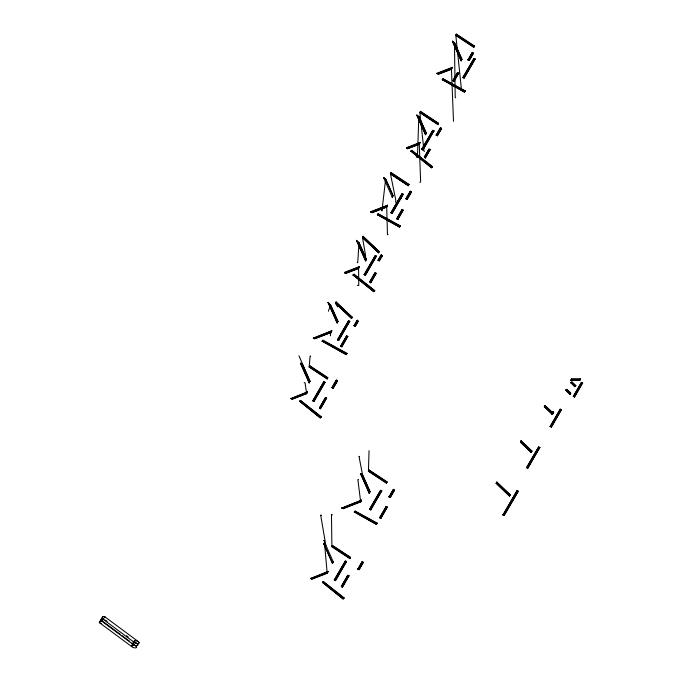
<?xml version="1.0" encoding="UTF-8"?>
<svg xmlns="http://www.w3.org/2000/svg" width="682" height="682" viewBox="0 0 682 682"><rect width="100%" height="100%" fill="white"/><g stroke="black" fill="none" stroke-linecap="round" stroke-linejoin="round"><path stroke-width="1.02" d="M570.851 380.53L571.473 379.124L570.851 380.53L579.794 380.385L580.408 378.953L571.473 379.098L571.456 380.181M453.496 121.294L451.441 68.848L452.345 67.313L437 73.298L438.287 74.329L451.467 69.197L452.345 67.313M395.449 202.179L395.884 200.593L390.385 173.535L390.982 172.512L408.944 184.37L408.365 185.734L390.402 173.876L408.365 185.734M102.564 621.311A5.422 4.339 -3.7 0 0 102.326 621.2L102.087 621.106A4.979 3.981 -3.7 0 0 100.416 620.739L99.35 622.572L131.993 646.8M103.323 618.855A4.979 3.981 -3.7 0 0 101.72 618.506L100.655 620.339L133.305 644.567M104.525 617.031A1.654 0.469 -70.3 0 1 105.028 617.091A5.422 4.339 -3.7 0 0 104.815 616.954L104.576 616.86A4.979 3.981 -3.7 0 0 102.905 616.485L101.84 618.318L134.482 642.546M103.016 619.631L103.528 619.154A5.422 4.339 -3.7 0 0 103.783 619.222A1.654 0.469 -70.3 0 1 103.817 618.898A1.654 0.469 -70.3 0 1 103.852 619.111M104.201 617.611L104.525 617.057M456.386 34.1L455.815 35.464L473.777 47.322L474.348 45.958L456.386 34.1L455.815 35.464M420.453 111.328L419.882 112.7L437.844 124.559L438.415 123.195L420.453 111.328L419.882 112.7M390.402 173.876L390.982 172.512M461.1 60.903L461.902 59.164L454.451 42.54L452.405 41.184L461.1 60.903L461.902 59.164M452.908 80.485L457.477 72.676L458.688 73.11L454.042 81.439L452.908 80.485L454.042 81.439M452.925 80.826L457.477 72.676M363.088 236.27L362.474 237.703L378.536 252.886L379.149 251.453L363.088 236.27L362.474 237.703M473.777 47.322L474.348 45.958M454.016 81.09L458.688 73.11M467.98 59.794L472.328 52.361L473.41 53.401L469.216 60.579L467.98 59.794L469.216 60.579M468.005 60.144L472.328 52.361M420.146 142.402L419.268 144.277L407.444 148.881L406.421 147.747L420.146 142.402L419.251 143.936L420.649 181.966L419.78 182.324M425.5 134.763L426.293 133.024L418.85 116.392L416.796 115.045L425.5 134.763L426.293 133.024M469.19 60.229L473.385 53.06M393.062 195.538L392.269 197.277L393.062 195.538L385.62 178.914L383.574 177.559L385.637 179.255L393.088 195.879M387.598 205.163L386.72 207.038L371.98 212.784L370.693 211.752L387.598 205.163L386.703 206.697L387.461 234.736L388.067 234.548M462.925 77.364L473.956 58.507L475.166 58.942L464.161 78.14L462.925 77.364L464.161 78.14M462.95 77.705L473.956 58.507M421.723 149.213L432.755 130.364L433.965 130.799L422.959 149.997L421.723 149.213L422.959 149.997M421.749 149.563L432.755 130.364M464.144 77.799L475.166 58.942M422.942 149.648L433.965 130.799M437.844 124.559L438.415 123.195M336.09 301.938L335.476 303.371L351.537 318.554L352.151 317.121L336.09 301.938L335.476 303.371M436.19 135.027L440.538 127.585L441.621 128.634L437.426 135.803L436.19 135.027L437.426 135.803M390.957 212.614L401.979 193.765L403.198 194.2L392.193 213.389L390.957 212.614L392.193 213.389M359.465 266.577L358.587 268.461L345.476 273.567L344.453 272.433L359.465 266.577L358.57 268.111L358.766 285.485L357.342 285.374M436.216 135.368L440.538 127.585M390.974 212.955L401.979 193.765M424.392 156.886L428.961 149.077L430.18 149.511L425.415 158.019L424.392 156.886L425.415 158.019M424.417 157.227L428.961 149.077M437.409 135.462L441.604 128.284M392.167 213.048L403.198 194.2M408.348 185.393L408.944 184.37M425.398 157.678L430.18 149.511M365.612 260.967L366.405 259.228L359.005 242.707L356.516 240.362L365.612 260.967L366.405 259.228M405.961 198.615L410.317 191.182L411.399 192.222L407.197 199.391L405.961 198.615L407.197 199.391M405.986 198.956L410.317 191.182M309.781 365.757L309.202 367.121L327.172 378.979L327.744 377.615L309.781 365.757L309.202 367.121M407.18 199.05L411.374 191.881M396.753 218.59L401.971 209.672L403.19 210.107L397.887 219.544L396.753 218.59L397.887 219.544M364.179 274.522L375.211 255.673L376.43 256.108L365.416 275.298L364.179 274.522L365.416 275.298M396.779 218.931L401.971 209.672M364.205 274.863L375.211 255.673M331.793 330.668L330.915 332.543L314.607 338.894L313.345 338.204L331.793 330.668L330.889 332.202L330.318 335.791L330.651 335.51M337.147 323.029L337.94 321.29L330.54 304.769L328.051 302.416L337.147 323.029L337.94 321.29M397.87 219.195L403.19 210.107M365.399 274.957L376.43 256.108M378.536 252.886L379.149 251.453M378.101 260.132L381.229 254.795L382.193 256.031L379.337 260.916L378.101 260.132L379.337 260.916M378.126 260.481L381.229 254.795M379.32 260.567L382.176 255.69M309.96 381.127L309.159 382.866L309.96 381.127L298.972 355.816M369.789 281.683L374.964 272.834L376.174 273.269L370.812 282.825L369.789 281.683L370.812 282.825M369.806 282.024L374.964 272.834M370.786 282.476L376.174 273.269M337.505 339.636L348.536 320.787L349.755 321.222L338.741 340.412L337.505 339.636L338.741 340.412M337.53 339.977L348.536 320.787M304.163 382.755L305.042 382.67L306.619 393.702L307.497 391.818L291.018 398.595L292.024 399.388L306.619 393.702L307.497 391.818M338.724 340.071L349.755 321.222M351.537 318.554L352.151 317.121M340.719 345.893L346.592 335.859L347.803 336.294L341.853 346.84L340.719 345.893L341.853 346.84M340.744 346.234L346.592 335.859M341.835 346.499L347.803 336.294M354.111 325.536L357.232 320.199L358.203 321.435L355.348 326.32L354.111 325.536L355.348 326.32M354.137 325.885L357.232 320.199M355.331 325.97L358.178 321.094M312.799 400.641L323.831 381.792L325.05 382.227L314.035 401.425L312.799 400.641L314.035 401.425M312.825 400.99L323.831 381.792M314.018 401.076L325.05 382.227M327.172 378.979L327.744 377.615M319.534 407.648L325.416 397.597L326.627 398.032L320.566 408.791L319.534 407.648L320.566 408.791M319.56 407.989L325.416 397.597M331.998 387.478L336.345 380.045L337.428 381.085L333.234 388.254L331.998 387.478L333.234 388.254M332.023 387.819L336.345 380.045M320.54 408.441L326.627 398.032M333.217 387.913L337.411 380.744M369.039 469.949L368.468 471.313L386.43 483.171L387.009 481.807L369.039 469.949L368.468 471.313M332.492 545.429L331.921 546.793L349.883 558.652L350.454 557.288L332.492 545.429L331.921 546.793M361.545 500.051L360.667 501.926L343.063 508.789L341.801 508.099L361.545 500.051L360.667 501.926M370.002 491.5L369.209 493.239L370.002 491.5L362.56 474.877L358.979 456.318L359.593 456.676M332.466 563.417L333.259 561.678L332.466 563.417L323.771 543.699L325.817 545.054L333.285 562.019M323.456 540.442L324.265 540.468L327.19 573.272L328.068 571.397L310.719 578.515L311.717 579.308L327.19 573.272L328.068 571.397M369.533 509.164L380.565 490.315L381.775 490.75L370.769 509.94L369.533 509.164L370.769 509.94M369.559 509.505L380.565 490.315M370.744 509.599L381.775 490.75M386.43 483.171L387.009 481.807M334.291 579.879L345.314 561.022L346.533 561.457L335.527 580.655L334.291 579.879L335.527 580.655M334.308 580.22L345.314 561.022M335.501 580.314L346.533 561.457M349.883 558.652L350.454 557.288M389.047 496.777L393.395 489.344L394.477 490.392L390.283 497.562L389.047 496.777L390.283 497.562M389.072 497.127L393.395 489.344M390.257 497.212L394.46 490.043M379.704 517.544L386.106 506.598L387.325 507.033L380.837 518.499L379.704 517.544L380.837 518.499M379.721 517.894L386.106 506.598M380.812 518.158L387.325 507.033M341.367 586.213L347.769 575.267L348.979 575.702L342.39 587.347L341.367 586.213L342.39 587.347M341.384 586.554L347.769 575.267M342.364 587.006L348.979 575.702M357.897 568.958L362.244 561.525L363.327 562.565L359.133 569.734L357.897 568.958L359.133 569.734M357.914 569.299L362.244 561.525M359.107 569.393L363.301 562.224M496.811 482.012L496.198 483.444L509.548 496.087L510.162 494.655L496.811 482.012L496.198 483.444L497.212 482.396L496.172 483.103L509.548 496.087M521.065 440.76L520.451 442.192L531.269 452.439L531.883 451.007L521.065 440.76L520.451 442.192L521.466 441.143L520.434 441.851L531.269 452.439M544.355 406.472L544.995 405.389L553.093 413.087L552.48 414.511L544.355 406.472L545.395 405.764L544.381 406.813L552.48 414.511M544.381 406.813L544.995 405.389M552.463 414.17L553.093 413.087M531.252 452.098L531.883 451.007M509.522 495.746L510.162 494.655M550.178 426.352L560.237 409.183L561.448 409.618L551.414 427.137L550.178 426.352L551.414 427.137M550.203 426.702L560.237 409.183M526.615 467.46L538.618 446.966L539.837 447.401L527.851 468.236L526.615 467.46L527.851 468.236M526.64 467.801L538.618 446.966M570.067 394.46L570.689 393.028L566.793 389.345L565.762 390.053L570.067 394.46L570.646 392.985L569.606 393.702L570.663 393.335M551.388 426.787L561.448 409.618M527.834 467.895L539.837 447.401M579.794 380.385L580.408 378.953M517.033 490.656L503.009 514.987L517.033 490.656L518.269 491.441L504.22 515.422L502.574 514.501L504.22 515.422M573.323 396.259L581.431 382.406L582.65 382.841L574.559 397.035L573.323 396.259L574.559 397.035M573.34 396.6L581.431 382.406M504.194 515.081L518.243 491.091M574.534 396.694L582.65 382.841M102.905 616.494L101.84 618.318A4.979 3.981 -3.7 0 0 103.255 619.051L103.383 619.111M101.72 618.514L100.655 620.339A4.979 3.981 -3.7 0 0 102.07 621.072L102.343 621.174A5.422 4.339 -3.7 0 0 102.598 621.242A1.654 0.469 -70.3 0 1 102.632 620.97M100.416 620.748L99.35 622.572A4.979 3.981 -3.7 0 0 100.766 623.305L101.038 623.408A5.422 4.339 -3.7 0 0 101.294 623.476M442.303 79.615L443.078 78.72L465.235 90.851L464.476 92.087L442.303 79.615L464.476 92.087M442.32 79.956L443.078 78.72M464.451 91.746L465.235 90.851M377.41 214.651L378.186 213.756L400.343 225.878L399.584 227.123L377.41 214.651L399.584 227.123M377.436 214.992L378.186 213.756M399.567 226.782L400.343 225.878M322.168 341.128L322.953 340.233L346.95 353.37L346.192 354.614L322.168 341.128L346.192 354.614M322.194 341.469L322.953 340.233M346.166 354.265L346.95 353.37M354.325 511.943L355.1 511.048L377.257 523.171L376.498 524.415L354.325 511.943L376.498 524.415M354.35 512.284L355.1 511.048M376.481 524.074L377.257 523.171M410.879 151.106L411.834 150.33L432.507 166.681L431.57 167.798L410.879 151.106L431.57 167.798M410.905 151.447L411.834 150.33M431.553 167.457L432.507 166.681M353.106 274.999L354.069 274.215L374.733 290.566L373.804 291.691L353.106 274.999L373.804 291.691M353.131 275.34L354.069 274.215M373.779 291.35L374.733 290.566M299.654 401.229L300.609 400.453L321.282 416.804L320.344 417.93L299.654 401.229L320.344 417.93M299.679 401.579L300.609 400.453M320.327 417.58L321.282 416.804M322.433 582.3L323.387 581.524L344.06 597.875L343.123 599.001L322.433 582.3L343.123 599.001M322.45 582.65L323.387 581.524M343.097 598.651L344.06 597.875M570.911 382.645L571.942 381.937L575.796 385.586L574.781 386.634L570.911 382.645L574.781 386.634M570.928 382.994L571.942 381.937M565.779 390.394L566.793 389.345M574.756 386.293L575.796 385.586M437.017 73.639L452.362 67.663M437 73.298L438.262 73.988L451.467 69.197M406.446 148.088L420.172 142.743M406.421 147.747L407.427 148.54L419.268 144.277M370.71 212.093L387.623 205.504M370.693 211.752L371.954 212.443L386.72 207.038M344.478 272.774L359.491 266.926M344.453 272.433L345.459 273.226L358.587 268.461M313.345 338.204L331.81 331.009M313.319 337.863L314.59 338.553L330.915 332.543M291.018 398.595L307.514 392.159M290.992 398.245L291.998 399.047L306.593 393.352M341.801 508.099L361.562 500.392M341.776 507.749L343.037 508.448L360.642 501.585L357.862 479.659L358.536 479.634M310.719 578.515L328.093 571.738M310.694 578.166L311.7 578.958L327.172 572.931M134.644 640.816L133.919 641.251L134.013 642.052M133.459 642.836L132.734 643.271L132.837 644.072A4.271 3.419 -3.7 0 0 137.252 645.53L137.986 645.155L137.892 644.354M132.155 645.07L131.43 645.504L131.524 646.306M580.425 379.294L571.473 379.124M570.834 380.189L579.768 380.045M473.981 58.848L475.192 59.283M457.494 73.017L458.713 73.451M432.78 130.705L433.991 131.14M428.987 149.418L430.197 149.852M402.005 194.106L403.215 194.541M401.996 210.013L403.207 210.448M375.236 256.014L376.447 256.449M357.18 262.519L357.726 262.715L359.005 242.707L366.43 259.578M374.989 273.175L376.2 273.61M581.456 382.755L582.667 383.19M348.562 321.128L349.772 321.563M560.254 409.524L561.474 409.959M346.609 336.209L347.829 336.644M538.644 447.307L539.854 447.742M323.856 382.133L325.067 382.568M325.442 397.938L326.652 398.373M517.05 491.006L518.269 491.441M380.582 490.656L381.801 491.091M386.131 506.939L387.342 507.374M345.339 561.371L346.55 561.806M347.794 575.608L349.005 576.043M103.502 618.915L103.638 618.975A5.422 4.339 -3.7 0 1 103.869 619.077M321.554 515.481L320.668 515.029L325.834 545.395L323.788 544.048M443.104 79.061L465.252 91.192M378.212 214.097L400.368 226.228M322.97 340.574L346.968 353.711M355.126 511.389L377.282 523.52M416.31 156.937L417.41 157.602L418.85 116.392L426.31 133.365M455.695 97.807L455.209 97.5L454.451 42.54L461.919 59.505M424.494 151.413L424.008 151.114L419.856 112.351L437.818 124.209M310.608 356.226L310.131 355.919L309.185 366.771L327.147 378.638M332.424 514.953L331.469 514.339L331.895 546.444L349.857 558.311M456.411 34.441L474.374 46.299M473.751 46.981L455.789 35.123L461.262 87.722M472.353 52.702L473.41 53.401M452.43 41.525L454.476 42.881M420.479 111.678L438.441 123.536M440.563 127.935L441.621 128.634M416.821 115.386L418.867 116.741M390.999 172.853L408.97 184.711M410.334 191.523L411.399 192.222M336.371 380.385L337.428 381.085M309.807 366.098L327.769 377.956M309.159 382.866L300.464 363.148L302.51 364.495L309.978 381.468M300.489 363.489L302.535 364.844M369.064 470.29L387.026 482.148M386.404 482.83L368.442 470.972L369.047 450.674M393.42 489.685L394.477 490.392M369.209 493.239L360.514 473.53L362.56 474.877L370.028 491.85M360.539 473.871L362.585 475.218M362.27 561.866L363.327 562.565M332.518 545.771L350.48 557.629M104.951 616.869L138.599 641.839M105.454 620.143L107.134 621.387M126.485 635.743L128.165 636.997M134.056 641.361L137.423 643.859M103.306 621.745L120.134 634.234M121.814 635.479L129.384 641.097M131.907 642.973L136.11 646.093M411.86 150.671L432.533 167.022M354.086 274.565L374.759 290.916M300.634 400.794L321.299 417.145M323.413 581.865L344.078 598.216M381.247 255.145L382.193 256.031M357.257 320.549L358.203 321.435M356.533 240.703L359.03 243.056M328.068 302.765L330.565 305.11L337.957 321.631M571.968 382.278L575.813 385.927M566.819 389.686L570.706 393.369M565.762 390.053L570.05 394.111M363.114 236.611L379.166 251.794M378.51 252.545L362.457 237.362L365.68 256.168M521.091 441.109L531.909 451.356M336.115 302.279L352.168 317.462M351.511 318.213L335.459 303.03L337.658 306.9M496.828 482.362L510.179 495.004M545.012 405.73L553.119 413.428M139.068 642.342L139.171 643.135L138.446 643.578A4.271 3.419 -3.7 0 1 134.115 642.001M136.579 646.587L136.681 647.389L135.957 647.823A4.271 3.419 -3.7 0 1 131.626 646.246M452.405 41.184L461.083 60.562M416.796 115.045L425.474 134.414M383.574 177.559L392.269 197.277M356.516 240.362L365.586 260.626M328.051 302.416L337.121 322.688M360.514 473.53L369.192 492.898M300.464 363.148L309.142 382.517M323.771 543.699L332.441 563.076M328.366 311.214L330.565 305.11M381.86 210.457L381.946 210.891L385.637 179.255M579.453 379.311L579.419 380.045M134.652 640.875A4.271 3.419 -3.7 0 1 138.966 642.393M133.476 642.896A4.271 3.419 -3.7 0 1 137.79 644.413M132.172 645.129A4.271 3.419 -3.7 0 1 136.477 646.647M102.411 621.097A1.654 0.469 -70.3 0 1 102.539 621.336M552.872 412.874L551.857 413.923L552.872 412.874M531.662 450.802L530.647 451.851L531.662 450.802M509.94 494.45L508.925 495.499L509.94 494.45M400.973 198.377L399.771 199.195L400.973 198.377M553.707 412.116L552.497 411.681L553.707 412.116"/></g></svg>
